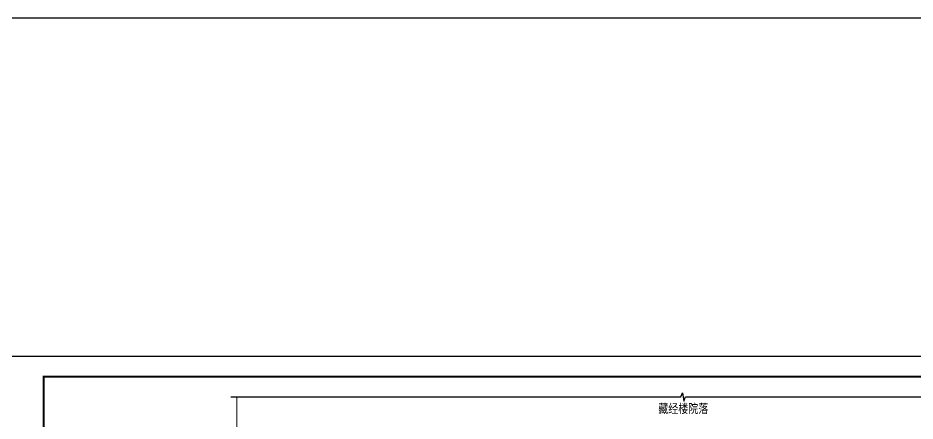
# Model space of a CAD drawing. Extents: x 8254 to 366479, y -216343 to -120021.
# Drawn here: x 172146 to 216783, y -140109 to -120021 of the extents above; entities that cross this region are included whole.
import ezdxf

# ---------------------------------------------------------------- set-up
doc = ezdxf.new("R2010")
doc.units = 0
doc.header["$LTSCALE"] = 500
doc.header["$MEASUREMENT"] = 0
doc.layers.get('0').update_dxf_attribs({"linetype": 'CONTINUOUS'})
doc.layers.add('DIM_SYMB', color=3, linetype='CONTINUOUS')
doc.layers.add('PUB_TITLE', color=4, linetype='CONTINUOUS')
doc.styles.add('宋体', font='SimSun.ttf', dxfattribs={"width": 0.8})

# ---------------------------------------------------------------- blocks, each defined once
blk = doc.blocks.new('rgthrt')
at = {"color": 251, "const_width": 50}
blk.add_lwpolyline([(227399.227, -138904.538), (227399.227, -141055.504), (183029.227, -141055.504), (183029.227, -138904.538)], dxfattribs=at)
at = {"color": 251, "style": '宋体', "width": 0.8}
blk.add_text('藏经楼院落', height=455.6962, dxfattribs=at).set_placement((204007.917, -139709.822, 1099890))

msp = doc.modelspace()

# ---------------------------------------------------------------- linework, layer by layer
at = {"color": 1}
msp.add_lwpolyline([(8253.919, -120020.811), (366478.78, -120020.811), (366478.78, -216343.485), (8253.919, -216343.485)], close=True, dxfattribs=at)
at = {"layer": 'DIM_SYMB', "color": 251}
msp.add_lwpolyline([(182732.299, -138904.538), (205134.752, -138904.538), (205211.186, -138694.538), (205285.243, -139114.538), (205359.752, -138904.538), (227762.205, -138904.538)], dxfattribs=at)
at = {"layer": 'PUB_TITLE'}
msp.add_lwpolyline([(170921.08, -178891.405), (245221.08, -178891.405), (245221.08, -136891.405), (170921.08, -136891.405)], close=True, dxfattribs=at)
at = {"layer": 'PUB_TITLE', "const_width": 100}
msp.add_lwpolyline([(173421.08, -177891.405), (244221.08, -177891.405), (244221.08, -137891.405), (173421.08, -137891.405)], close=True, dxfattribs=at)

# ---------------------------------------------------------------- block references
msp.add_blockref('rgthrt', (0, 0))

doc.saveas('drawing.dxf')
